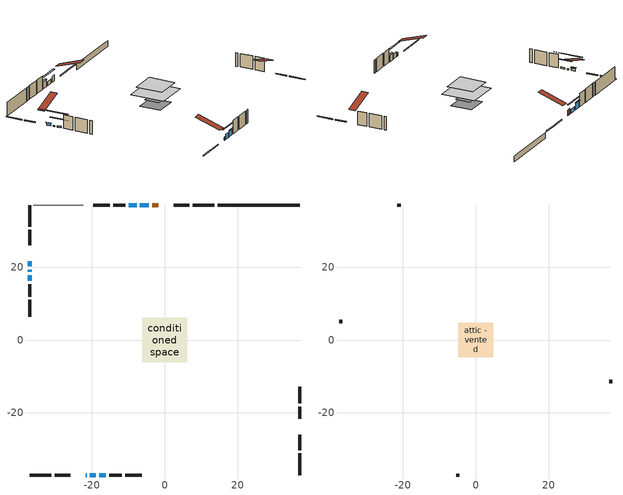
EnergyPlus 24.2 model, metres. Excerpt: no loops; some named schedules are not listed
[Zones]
conditioned space
 floor outside (Floor1 construction): -2.68,-2.68 -2.68,2.68 2.68,2.68 2.68,-2.68 z0.61
 floor adiabatic (AdiabaticFloorConstruction): -6.17,-6.17 -6.17,6.17 6.17,6.17 6.17,-6.17 z3.05
 floor foundation (Slab1 construction): -3.87,-3.87 -3.87,3.87 3.87,3.87 3.87,-3.87 z-1.52
 wall outside (RimJoist1 construction): 13.56,37.04 7.63,37.04 / -37.04,-37.04 -31.12,-37.04 / -37.04,37.04 -37.04,31.12 / 37.04,-37.04 37.04,-31.12 z0.61:0.91
 wall outside (RimJoist2 construction): 6.71,37.04 2.48,37.04 / -30.19,-37.04 -25.96,-37.04 / -37.04,30.19 -37.04,25.96 / 37.04,-30.19 37.04,-25.96 z0.61:0.91
 wall outside (AdiabaticWallConstruction 1): -1.82,37.04 -3.43,37.04 z0.61:2.64
 wall outside (AdiabaticWallConstruction): -21.66,-37.04 -21.45,-37.04 z0.61:1.83; -37.04,21.66 -37.04,20.18 z0.61:1.47; -37.04,19.26 -37.04,18.67 z0.61:0.95; -4.36,37.04 -6.82,37.04 z0.61:2.04; -20.53,-37.04 -18.96,-37.04 z0.61:2.43; -37.04,17.74 -37.04,16.25 z0.61:1.19; -7.75,37.04 -9.85,37.04 z0.61:3.06; -18.04,-37.04 -16.15,-37.04 z0.61:2.81
 wall outside (Wall1 construction): -10.78,37.04 -14.18,37.04 / -15.22,-37.04 -11.82,-37.04 / -37.04,15.32 -37.04,11.92 / 37.04,-21.66 37.04,-18.26 z0.61:5.49
 wall outside (Wall2 construction): -15.11,37.04 -19.66,37.04 / -10.89,-37.04 -6.33,-37.04 / -37.04,10.99 -37.04,6.43 / 37.04,-17.33 37.04,-12.78 z0.61:5.49
 wall foundation (FoundationWall1 construction): 14.49,37.04,-1.52 14.49,37.04,0.61 34.78,37.04,0.61 34.78,37.04,0.52 37.04,37.04,0.52 37.04,37.04,-1.52
 wall adiabatic (Wall4 construction): -22.41,37.04 -36.11,37.04 z0.61:5.49
 window (WindowConstruction 6): -21.66,-37.04 -21.45,-37.04 z0.61:1.83
 window (WindowConstruction 5): -37.04,21.66 -37.04,20.19 z0.61:1.47
 window (WindowConstruction 7): -37.04,19.26 -37.04,18.67 z0.61:0.95
 window (WindowConstruction): -4.36,37.04 -6.82,37.04 z0.61:2.04
 window (WindowConstruction 1): -20.53,-37.04 -18.97,-37.04 z0.61:2.43
 window (WindowConstruction 2): -37.04,17.74 -37.04,16.25 z0.61:1.19
 window (WindowConstruction 3): -7.75,37.04 -9.85,37.04 z0.61:3.06
 window (WindowConstruction 4): -18.04,-37.04 -16.15,-37.04 z0.61:2.81
 door (Door): -1.82,37.04 -3.43,37.04 z0.61:2.64
 ceiling adiabatic (AdiabaticFloorConstruction): 6.17,-6.17 6.17,6.17 -6.17,6.17 -6.17,-6.17 z3.05
attic - vented
 floor to conditioned space (Floor2 construction Reversed): -4.76,-4.76 -4.76,4.76 4.76,4.76 4.76,-4.76 z5.49
 wall outside (Wall3 construction): -20.59,37.04 -21.48,37.04 / -5.4,-37.04 -4.52,-37.04 / -37.04,5.51 -37.04,4.62 / 37.04,-11.85 37.04,-10.96 z0.61:5.49
 roof outside (Roof1 construction): -0.89,37.04,5.49 -0.89,27.77,8.57 1.55,27.77,8.57 1.55,37.04,5.49; -22.59,-37.04,5.49 -22.59,-27.77,8.57 -25.03,-27.77,8.57 -25.03,-37.04,5.49; -37.04,22.59,5.49 -27.77,22.59,8.57 -27.77,25.03,8.57 -37.04,25.03,5.49; 37.04,-22.59,5.49 27.77,-22.59,8.57 27.77,-25.03,8.57 37.04,-25.03,5.49
shading: -37.04,19.98 -37.04,21.86 -37.45,21.86 -37.45,19.98 z1.67; -37.04,13.59 -37.04,24.34 -37.45,24.34 -37.45,13.59 z6.03; -9.46,37.04 -1.72,37.04 -1.72,37.45 -9.46,37.45 z4.68; -16.33,-37.04 -23.17,-37.04 -23.17,-37.45 -16.33,-37.45 z5.07; -37.04,13.61 -37.04,20.38 -37.45,20.38 -37.45,13.61 z3.83; -10.05,37.04 -7.55,37.04 -7.55,37.45 -10.05,37.45 z3.26; -15.95,-37.04 -18.24,-37.04 -18.24,-37.45 -15.95,-37.45 z3.01
[Building]
Building 1: Terrain=Suburbs
[Site:Location]
Toronto City Centre_ON: Latitude {deg}=43.63; Longitude {deg}=-79.39; Time Zone {hr}=-5; Elevation {m}=77; Keep Site Location Information=Yes
[Site:GroundTemperature:Shallow]
5.01852, 3.26908, 3.12898, 3.95918, 7.29196, 10.6092, 13.4851, 15.3069, 15.4617, 13.9799, 11.1774, 7.9619
[Site:WaterMainsTemperature]
Calculation Method=Schedule; Temperature Schedule=mains temperature schedule
[Material] Roughness=Rough; Thermal Absorptance=0.9
Name | Thickness {m} | Conductivity {W/m-K} | Density {kg/m3} | Specific Heat {J/kg-K} | Solar Absorptance | Visible Absorptance
asphalt or fiberglass shingles | 0.00635 | 0.162714 | 1121.4 | 1465.45 | 0.4 | 0.4
ceiling loosefill ins | 0.169333 | 0.0480833 | 16.02 | 1046.75 | 0.7 | 0.7
ceiling stud and cavity | 0.1397 | 0.104391 | 65.682 | 1177.47 | 0.7 | 0.7
concrete 4.0 in. | 0.1016 | 1.803125 | 2242.8 | 837.4 | 0.7 | 0.7
concrete 8.0 in. | 0.2032 | 1.803125 | 2242.8 | 837.4 | 0.7 | 0.7
door material | 0.04445 | 0.053851 | 512.64 | 1214.23 | 0.7 | 0.7
exterior vertical ins | 0.0369022 | 0.029427 | 32.04 | 1214.23 | 0.7 | 0.7
floor covering | 0.0127 | 0.0433444 | 54.468 | 1339.84 | 0.6 | 0.6
floor rigid ins; rim joist rigid ins | 0.051816 | 0.029427 | 32.04 | 1214.23 | 0.7 | 0.7
floor rigid ins 1; wall rigid ins | 0.512978 | 0.029427 | 32.04 | 1214.23 | 0.7 | 0.7
floor stud and cavity | 0.1397 | 0.0816064 | 92.3553 | 1139.71 | 0.7 | 0.7
floor stud and cavity 1 | 0.1397 | 1.75129 | 37.0049 | 1207.88 | 0.7 | 0.7
furniture material conditioned space 1 | 0.1524 | 0.115458 | 640.8 | 1214.23 | 0.6 | 0.6
gypsum board | 0.0127 | 0.160291 | 801 | 837.4 | 0.6 | 0.6
gypsum board 1 | 0.0127 | 0.160291 | 801 | 837.4 | 0.7 | 0.7
osb sheathing 0.5 in. | 0.0127 | 0.115458 | 512.64 | 1214.23 | 0.7 | 0.7
osb sheathing 0.5 in. 1 | 0.0127 | 0.115458 | 512.64 | 1214.23 | 0.4 | 0.4
osb sheathing 0.75 in. | 0.01905 | 0.115458 | 512.64 | 1214.23 | 0.7 | 0.7
osb sheathing 2.0 in. | 0.0508 | 0.115458 | 512.64 | 1214.23 | 0.7 | 0.7
rim joist stud and cavity | 0.0508 | 0.268173 | 125.044 | 1163.47 | 0.6 | 0.6
rim joist stud and cavity 1 | 0.0508 | 0.270689 | 125.044 | 1163.47 | 0.6 | 0.6
wall stud and cavity | 0.1397 | 0.0842233 | 139.0536 | 1170.24 | 0.7 | 0.7
wall stud and cavity 1 | 0.1397 | 0.0838672 | 139.0536 | 1170.24 | 0.7 | 0.7
wall stud and cavity 2 | 0.0889 | 6.9971 | 50.32683 | 1063.81 | 0.6 | 0.6
wall stud and cavity 3 | 0.1397 | 0.0763937 | 139.0536 | 1170.24 | 0.7 | 0.7
wall stud and cavity 4 | 0.0889 | 0.380278 | 52.3479 | 1209.89 | 0.7 | 0.7
wall stud and cavity 5 | 0.0889 | 0.391764 | 83.0341 | 1211.67 | 0.7 | 0.7
wood siding | 0.0254 | 0.102417 | 544.68 | 1172.36 | 0.4 | 0.4
wood siding 1 | 0.00254 | 0.102417 | 544.68 | 1172.36 | 0.4 | 0.4
wood siding 2; wood siding 3; wood siding 4 | 0.0254 | 0.102417 | 544.68 | 1172.36 | 0.7 | 0.7
[WindowMaterial:SimpleGlazingSystem]
Name | U-Factor {W/m2-K} | Solar Heat Gain Coefficient
WindowMaterial | 2.912814 | 0.67
WindowMaterial 1 | 2.89351 | 0.69
WindowMaterial 2 | 3.01842 | 0.56
WindowMaterial 3 | 2.87364 | 0.71
WindowMaterial 4 | 2.87988 | 0.7
WindowMaterial 5 | 2.96732 | 0.62
WindowMaterial 6 | 6.93965 | 0.69
WindowMaterial 7 | 3.07123 | 0.43
[Construction]
AdiabaticFloorConstruction: floor stud and cavity 1, floor rigid ins 1, osb sheathing 0.75 in., floor covering
AdiabaticWallConstruction: wood siding 3, wall rigid ins, wall stud and cavity 4, gypsum board
AdiabaticWallConstruction 1: wood siding 4, wall rigid ins, wall stud and cavity 4, gypsum board
Door: door material
Floor1 construction: floor stud and cavity, floor rigid ins, osb sheathing 0.75 in., floor covering
Floor2 construction Reversed: gypsum board, ceiling stud and cavity, ceiling loosefill ins
FoundationWall1 construction: concrete 8.0 in., gypsum board 1
furniture construction conditioned space 1: furniture material conditioned space 1
PartitionWallConstruction: gypsum board, wall stud and cavity 5, gypsum board
RimJoist1 construction: wood siding 2, rim joist rigid ins, osb sheathing 2.0 in., rim joist stud and cavity
RimJoist2 construction: wood siding 2, rim joist rigid ins, osb sheathing 2.0 in., rim joist stud and cavity 1
Roof1 construction: asphalt or fiberglass shingles
Slab1 construction: concrete 4.0 in.
Wall1 construction: wood siding, osb sheathing 0.5 in., wall stud and cavity, gypsum board
Wall2 construction: wood siding, osb sheathing 0.5 in., wall stud and cavity 1, gypsum board
Wall3 construction: wood siding 1, wall stud and cavity 2
Wall4 construction: osb sheathing 0.5 in. 1, wall stud and cavity 3, gypsum board
WindowConstruction: WindowMaterial
WindowConstruction 1: WindowMaterial 1
WindowConstruction 2: WindowMaterial 2
WindowConstruction 3: WindowMaterial 3
WindowConstruction 4: WindowMaterial 4
WindowConstruction 5: WindowMaterial 5
WindowConstruction 6: WindowMaterial 6
WindowConstruction 7: WindowMaterial 7
[Zone] Multiplier=1; Part of Total Floor Area=Yes
Name | Volume {m3}
attic - vented | 45.3379
conditioned space | 528.4
[Space]
Name | Zone | Volume {m3}
attic - vented 1 | attic - vented | 45.3379
conditioned space 1 | conditioned space | 528.4
[ZoneInfiltration:EffectiveLeakageArea]
infil attic - vented 1: Zone or Space=attic - vented 1; Schedule=Always On Discrete; Effective Air Leakage Area {cm2}=3808.42; Stack Coefficient=0.000553841; Wind Coefficient=1.59006e-05
[ZoneMixing]
whole house fan mix: Zone or Space=attic - vented; Schedule=Always On Continuous; Design Flow Rate Calculation Method=Flow/Zone; Design Flow Rate {m3/s}=0; Source Zone or Space=conditioned space
[SurfaceProperty:ExposedFoundationPerimeter]
Slab1: Exposed Perimeter Calculation Method=TotalExposedPerimeter; Total Exposed Perimeter {m}=22.552
[InternalMass] Zone or ZoneList=conditioned space; Space or SpaceList=conditioned space 1
Name | Construction | Surface Area {m2}
furniture mass conditioned space 1 | furniture construction conditioned space 1 | 96.292
partition wall mass | PartitionWallConstruction | 240.73
[Lights]
interior lighting: Zone or ZoneList or Space or SpaceList=conditioned space 1; Schedule=interior lighting schedule; Design Level Calculation Method=LightingLevel; Lighting Level {W}=343.2; Return Air Fraction=0; Fraction Radiant=0.6; Fraction Visible=0.2; Fraction Replaceable=1
[People]
occupants: Zone or ZoneList or Space or SpaceList=conditioned space 1; Number of People Schedule=occupants schedule; Number of People Calculation Method=People; Number of People=3; Fraction Radiant=0.314171; Sensible Heat Fraction=0.56303; Activity Level Schedule=occupants activity schedule; Carbon Dioxide Generation Rate {m3/s-W}=0; Enable ASHRAE 55 Comfort Warnings=No; Mean Radiant Temperature Calculation Type=EnclosureAveraged
[ElectricEquipment] Zone or ZoneList or Space or SpaceList=conditioned space 1; Design Level Calculation Method=EquipmentLevel
Name | Schedule | Design Level {W} | Fraction Latent | Fraction Radiant | Fraction Lost
clothes dryer | clothes dryer schedule | 140.772 | 0.015 | 0.081 | 0.85
clothes washer | clothes washer schedule | 32.1985 | 0.03 | 0.162 | 0.7
cooking range | cooking range schedule | 208.969 | 0.08 | 0.432 | 0.2
dishwasher | dishwasher schedule | 66.8632 | 0.3 | 0.18 | 0.4
fridge | fridge schedule | 72.9452 | 0 | 0.6 | 0
mech vent house fan | mech vent house fan schedule | 0.95 | 0 | 0 | 1
mech vent house fan cfis | mech vent house fan cfis schedule | 0 | 0 | 0 | 0
misc plug loads | misc plug loads schedule | 494.7 | 0.045 | 0.513 | 0.1
whole house fan | Always On Discrete | 0 | 0 | 0 | 1
[OtherEquipment] Zone or ZoneList or Space or SpaceList=conditioned space 1; Design Level Calculation Method=EquipmentLevel
Name | Fuel Type | Schedule | Design Level {W} | Fraction Latent | Fraction Radiant | Fraction Lost
clothes dryer 1 | Electricity | clothes dryer schedule | 0 | 0.015 | 0.081 | 0.85
cooking range 1 | Electricity | cooking range schedule | 0 | 0.08 | 0.432 | 0.2
general water use latent | None | general water use schedule | 59.3978 | 1 | 0 | 0
general water use sensible | None | general water use schedule | -58.539 | 0 | 0.6 | 0
mech vent house fan latent load | None | Always On Discrete | 0 | 1 | 0 | 0
mech vent house fan sensible load | None | Always On Discrete | 0 | 0 | 0 | 0
water heater energy adjustment1 | NaturalGas | Always On Discrete | 0.01 | 0 | 0 | 1
[ZoneInfiltration:DesignFlowRate] Zone or ZoneList or Space or SpaceList=conditioned space 1; Schedule=Always On Discrete; Design Flow Rate Calculation Method=Flow/Zone; Design Flow Rate {m3/s}=0
infil flow; natural vent flow; whole house fan flow
[AvailabilityManager:Scheduled]
central ac and furnace airloop Availability Manager: Schedule=Always On Discrete
[Foundation:Kiva]
Foundation Kiva 1: Initial Indoor Air Temperature {C}=18; Wall Height Above Grade {m}=0.609996; Wall Depth Below Slab {m}=0.2032; Custom Block Material Name 1=exterior vertical ins; Custom Block Depth 1 {m}=2.13; Custom Block X Position 1 {m}=0.2159; Custom Block Z Position 1 {m}=0
[Foundation:Kiva:Settings]
Soil Conductivity {W/m-K}=0.849921; Soil Density {kg/m3}=1842.3; Soil Specific Heat {J/kg-K}=418.7; Ground Solar Absorptivity=0.9; Ground Thermal Absorptivity=0.9; Ground Surface Roughness {m}=0.03; Far-Field Width {m}=40; Deep-Ground Boundary Condition=ZeroFlux; Deep-Ground Depth {m}=40; Minimum Cell Dimension {m}=0.2; Maximum Cell Growth Coefficient=3; Simulation Timestep=Timestep
[Exterior:Lights]
exterior lighting: Schedule=exterior lighting schedule; Design Level {W}=75.6
[EnergyManagementSystem:GlobalVariable]
central_ac_and_furnace_airloop_Fan_RTF
infil_program_Qfan
infil_program_Qinf
natural_vent_program_Qnv
natural_vent_program_Qwhf
[EnergyManagementSystem:Sensor]
Name | Output:Variable or Output:Meter Index Key | Output:Variable or Output:Meter
airflow_gain | infil flow | Infiltration Sensible Heat Gain Energy
airflow_gain_1 | natural vent flow | Infiltration Sensible Heat Gain Energy
airflow_gain_2 | whole house fan flow | Infiltration Sensible Heat Gain Energy
airflow_loss | infil flow | Infiltration Sensible Heat Loss Energy
airflow_loss_1 | natural vent flow | Infiltration Sensible Heat Loss Energy
airflow_loss_2 | whole house fan flow | Infiltration Sensible Heat Loss Energy
clg_load_cond |  | Cooling:EnergyTransfer:Zone:CONDITIONED SPACE
clg_sp_s; clg_sp_s_1 | cooling setpoint | Schedule Value
clothes_dryer_exhaust_0_sch_s | clothes dryer exhaust 0 schedule | Schedule Value
cool_season | cooling season schedule | Schedule Value
htg_load_cond |  | Heating:EnergyTransfer:Zone:CONDITIONED SPACE
htg_sp_s; htg_sp_s_1 | heating setpoint | Schedule Value
ig_ee_conv | clothes dryer | Electric Equipment Convective Heating Energy
ig_ee_conv_2 | cooking range | Electric Equipment Convective Heating Energy
ig_ee_conv_4 | fridge | Electric Equipment Convective Heating Energy
ig_ee_conv_5 | misc plug loads | Electric Equipment Convective Heating Energy
ig_ee_conv_6 | whole house fan | Electric Equipment Convective Heating Energy
ig_ee_rad | clothes dryer | Electric Equipment Radiant Heating Energy
ig_ee_rad_2 | cooking range | Electric Equipment Radiant Heating Energy
ig_ee_rad_4 | fridge | Electric Equipment Radiant Heating Energy
ig_ee_rad_5 | misc plug loads | Electric Equipment Radiant Heating Energy
ig_ee_rad_6 | whole house fan | Electric Equipment Radiant Heating Energy
ig_lgt_conv | interior lighting | Lights Convective Heating Energy
ig_lgt_rad | interior lighting | Lights Radiant Heating Energy
ig_lgt_vis | interior lighting | Lights Visible Radiation Heating Energy
ig_oe_conv | clothes dryer 1 | Other Equipment Convective Heating Energy
ig_oe_conv_1 | cooking range 1 | Other Equipment Convective Heating Energy
ig_oe_conv_2 | general water use latent | Other Equipment Convective Heating Energy
ig_oe_conv_3 | general water use sensible | Other Equipment Convective Heating Energy
ig_oe_conv_4 | water heater energy adjustment1 | Other Equipment Convective Heating Energy
ig_oe_rad | clothes dryer 1 | Other Equipment Radiant Heating Energy
ig_oe_rad_1 | cooking range 1 | Other Equipment Radiant Heating Energy
ig_oe_rad_2 | general water use latent | Other Equipment Radiant Heating Energy
ig_oe_rad_3 | general water use sensible | Other Equipment Radiant Heating Energy
ig_oe_rad_4 | water heater energy adjustment1 | Other Equipment Radiant Heating Energy
ig_ppl_conv | occupants | People Convective Heating Energy
ig_ppl_rad | occupants | People Radiant Heating Energy
im_conv | furniture mass conditioned space 1 | Surface Inside Face Convection Heat Gain Energy
im_conv_1 | partition wall mass | Surface Inside Face Convection Heat Gain Energy
im_ig | furniture mass conditioned space 1 | Surface Inside Face Internal Gains Radiation Heat Gain Energy
im_ig_1 | partition wall mass | Surface Inside Face Internal Gains Radiation Heat Gain Energy
im_lgt | furniture mass conditioned space 1 | Surface Inside Face Lights Radiation Heat Gain Energy
im_lgt_1 | partition wall mass | Surface Inside Face Lights Radiation Heat Gain Energy
im_sol | furniture mass conditioned space 1 | Surface Inside Face Solar Radiation Heat Gain Energy
im_sol_1 | partition wall mass | Surface Inside Face Solar Radiation Heat Gain Energy
im_surf | furniture mass conditioned space 1 | Surface Inside Face Net Surface Thermal Radiation Heat Gain Energy
im_surf_1 | partition wall mass | Surface Inside Face Net Surface Thermal Radiation Heat Gain Energy
mv_conv | mech vent house fan | Electric Equipment Convective Heating Energy
mv_conv_1 | mech vent house fan cfis | Electric Equipment Convective Heating Energy
mv_conv_2 | mech vent house fan latent load | Other Equipment Convective Heating Energy
mv_conv_3 | mech vent house fan sensible load | Other Equipment Convective Heating Energy
mv_rad | mech vent house fan | Electric Equipment Radiant Heating Energy
mv_rad_1 | mech vent house fan cfis | Electric Equipment Radiant Heating Energy
mv_rad_2 | mech vent house fan latent load | Other Equipment Radiant Heating Energy
mv_rad_3 | mech vent house fan sensible load | Other Equipment Radiant Heating Energy
natural_vent_s | natural vent schedule | Schedule Value
out_pb_s |  | Site Outdoor Air Barometric Pressure
out_wt_s |  | Site Outdoor Air Humidity Ratio
site_vw_s |  | Site Wind Speed
ss_back_out | Window1 | Surface Window Shortwave from Zone Back Out Window Heat Transfer Rate
ss_back_out_1 | Window10 | Surface Window Shortwave from Zone Back Out Window Heat Transfer Rate
ss_back_out_2 | Window12 | Surface Window Shortwave from Zone Back Out Window Heat Transfer Rate
ss_back_out_3 | Window2 | Surface Window Shortwave from Zone Back Out Window Heat Transfer Rate
ss_back_out_4 | Window4 | Surface Window Shortwave from Zone Back Out Window Heat Transfer Rate
ss_back_out_5 | Window5 | Surface Window Shortwave from Zone Back Out Window Heat Transfer Rate
ss_back_out_6 | Window8 | Surface Window Shortwave from Zone Back Out Window Heat Transfer Rate
ss_back_out_7 | Window9 | Surface Window Shortwave from Zone Back Out Window Heat Transfer Rate
ss_conv | Door1 | Surface Inside Face Convection Heat Gain Energy
ss_conv_1 | Window1 | Surface Inside Face Convection Heat Gain Energy
ss_conv_2 | Window10 | Surface Inside Face Convection Heat Gain Energy
ss_conv_3 | Window12 | Surface Inside Face Convection Heat Gain Energy
ss_conv_4 | Window2 | Surface Inside Face Convection Heat Gain Energy
ss_conv_5 | Window4 | Surface Inside Face Convection Heat Gain Energy
ss_conv_6 | Window5 | Surface Inside Face Convection Heat Gain Energy
ss_conv_7 | Window8 | Surface Inside Face Convection Heat Gain Energy
ss_conv_8 | Window9 | Surface Inside Face Convection Heat Gain Energy
ss_ig | Door1 | Surface Inside Face Internal Gains Radiation Heat Gain Energy
ss_ig_1 | Window1 | Surface Inside Face Internal Gains Radiation Heat Gain Energy
ss_ig_2 | Window10 | Surface Inside Face Internal Gains Radiation Heat Gain Energy
ss_ig_3 | Window12 | Surface Inside Face Internal Gains Radiation Heat Gain Energy
ss_ig_4 | Window2 | Surface Inside Face Internal Gains Radiation Heat Gain Energy
ss_ig_5 | Window4 | Surface Inside Face Internal Gains Radiation Heat Gain Energy
ss_ig_6 | Window5 | Surface Inside Face Internal Gains Radiation Heat Gain Energy
ss_ig_7 | Window8 | Surface Inside Face Internal Gains Radiation Heat Gain Energy
ss_ig_8 | Window9 | Surface Inside Face Internal Gains Radiation Heat Gain Energy
ss_lgt | Door1 | Surface Inside Face Lights Radiation Heat Gain Energy
ss_sol | Door1 | Surface Inside Face Solar Radiation Heat Gain Energy
ss_surf | Door1 | Surface Inside Face Net Surface Thermal Radiation Heat Gain Energy
ss_surf_1 | Window1 | Surface Inside Face Net Surface Thermal Radiation Heat Gain Energy
ss_surf_2 | Window10 | Surface Inside Face Net Surface Thermal Radiation Heat Gain Energy
ss_surf_3 | Window12 | Surface Inside Face Net Surface Thermal Radiation Heat Gain Energy
ss_surf_4 | Window2 | Surface Inside Face Net Surface Thermal Radiation Heat Gain Energy
ss_surf_5 | Window4 | Surface Inside Face Net Surface Thermal Radiation Heat Gain Energy
ss_surf_6 | Window5 | Surface Inside Face Net Surface Thermal Radiation Heat Gain Energy
ss_surf_7 | Window8 | Surface Inside Face Net Surface Thermal Radiation Heat Gain Energy
ss_surf_8 | Window9 | Surface Inside Face Net Surface Thermal Radiation Heat Gain Energy
ss_trans_in | Window1 | Surface Window Transmitted Solar Radiation Rate
ss_trans_in_1 | Window10 | Surface Window Transmitted Solar Radiation Rate
ss_trans_in_2 | Window12 | Surface Window Transmitted Solar Radiation Rate
ss_trans_in_3 | Window2 | Surface Window Transmitted Solar Radiation Rate
ss_trans_in_4 | Window4 | Surface Window Transmitted Solar Radiation Rate
ss_trans_in_5 | Window5 | Surface Window Transmitted Solar Radiation Rate
ss_trans_in_6 | Window8 | Surface Window Transmitted Solar Radiation Rate
ss_trans_in_7 | Window9 | Surface Window Transmitted Solar Radiation Rate
ss_trans_out | Window1 | Surface Inside Face Initial Transmitted Diffuse Transmitted Out Window Solar Radiation Rate
ss_trans_out_1 | Window10 | Surface Inside Face Initial Transmitted Diffuse Transmitted Out Window Solar Radiation Rate
ss_trans_out_2 | Window12 | Surface Inside Face Initial Transmitted Diffuse Transmitted Out Window Solar Radiation Rate
ss_trans_out_3 | Window2 | Surface Inside Face Initial Transmitted Diffuse Transmitted Out Window Solar Radiation Rate
ss_trans_out_4 | Window4 | Surface Inside Face Initial Transmitted Diffuse Transmitted Out Window Solar Radiation Rate
ss_trans_out_5 | Window5 | Surface Inside Face Initial Transmitted Diffuse Transmitted Out Window Solar Radiation Rate
ss_trans_out_6 | Window8 | Surface Inside Face Initial Transmitted Diffuse Transmitted Out Window Solar Radiation Rate
ss_trans_out_7 | Window9 | Surface Inside Face Initial Transmitted Diffuse Transmitted Out Window Solar Radiation Rate
s_conv | Floor1 | Surface Inside Face Convection Heat Gain Energy
s_conv_1 | Floor2 | Surface Inside Face Convection Heat Gain Energy
s_conv_10 | RimJoist2:180 | Surface Inside Face Convection Heat Gain Energy
s_conv_11 | RimJoist2:270 | Surface Inside Face Convection Heat Gain Energy
s_conv_12 | RimJoist2:90 | Surface Inside Face Convection Heat Gain Energy
s_conv_13 | Slab1 | Surface Inside Face Convection Heat Gain Energy
s_conv_14 | Wall1:0 | Surface Inside Face Convection Heat Gain Energy
s_conv_15 | Wall1:180 | Surface Inside Face Convection Heat Gain Energy
s_conv_16 | Wall1:270 | Surface Inside Face Convection Heat Gain Energy
s_conv_17 | Wall1:90 | Surface Inside Face Convection Heat Gain Energy
s_conv_18 | Wall2:0 | Surface Inside Face Convection Heat Gain Energy
s_conv_19 | Wall2:180 | Surface Inside Face Convection Heat Gain Energy
s_conv_2 | FoundationWall1 | Surface Inside Face Convection Heat Gain Energy
s_conv_20 | Wall2:270 | Surface Inside Face Convection Heat Gain Energy
s_conv_21 | Wall2:90 | Surface Inside Face Convection Heat Gain Energy
s_conv_22 | Wall4 | Surface Inside Face Convection Heat Gain Energy
s_conv_3 | inferred conditioned ceiling | Surface Inside Face Convection Heat Gain Energy
s_conv_4 | inferred conditioned floor | Surface Inside Face Convection Heat Gain Energy
s_conv_5 | RimJoist1:0 | Surface Inside Face Convection Heat Gain Energy
s_conv_6 | RimJoist1:180 | Surface Inside Face Convection Heat Gain Energy
s_conv_7 | RimJoist1:270 | Surface Inside Face Convection Heat Gain Energy
s_conv_8 | RimJoist1:90 | Surface Inside Face Convection Heat Gain Energy
s_conv_9 | RimJoist2:0 | Surface Inside Face Convection Heat Gain Energy
s_ig | Floor1 | Surface Inside Face Internal Gains Radiation Heat Gain Energy
s_ig_1 | Floor2 | Surface Inside Face Internal Gains Radiation Heat Gain Energy
s_ig_10 | RimJoist2:180 | Surface Inside Face Internal Gains Radiation Heat Gain Energy
s_ig_11 | RimJoist2:270 | Surface Inside Face Internal Gains Radiation Heat Gain Energy
s_ig_12 | RimJoist2:90 | Surface Inside Face Internal Gains Radiation Heat Gain Energy
s_ig_13 | Slab1 | Surface Inside Face Internal Gains Radiation Heat Gain Energy
s_ig_14 | Wall1:0 | Surface Inside Face Internal Gains Radiation Heat Gain Energy
s_ig_15 | Wall1:180 | Surface Inside Face Internal Gains Radiation Heat Gain Energy
s_ig_16 | Wall1:270 | Surface Inside Face Internal Gains Radiation Heat Gain Energy
s_ig_17 | Wall1:90 | Surface Inside Face Internal Gains Radiation Heat Gain Energy
s_ig_18 | Wall2:0 | Surface Inside Face Internal Gains Radiation Heat Gain Energy
s_ig_19 | Wall2:180 | Surface Inside Face Internal Gains Radiation Heat Gain Energy
s_ig_2 | FoundationWall1 | Surface Inside Face Internal Gains Radiation Heat Gain Energy
s_ig_20 | Wall2:270 | Surface Inside Face Internal Gains Radiation Heat Gain Energy
s_ig_21 | Wall2:90 | Surface Inside Face Internal Gains Radiation Heat Gain Energy
s_ig_22 | Wall4 | Surface Inside Face Internal Gains Radiation Heat Gain Energy
s_ig_3 | inferred conditioned ceiling | Surface Inside Face Internal Gains Radiation Heat Gain Energy
s_ig_4 | inferred conditioned floor | Surface Inside Face Internal Gains Radiation Heat Gain Energy
s_ig_5 | RimJoist1:0 | Surface Inside Face Internal Gains Radiation Heat Gain Energy
s_ig_6 | RimJoist1:180 | Surface Inside Face Internal Gains Radiation Heat Gain Energy
s_ig_7 | RimJoist1:270 | Surface Inside Face Internal Gains Radiation Heat Gain Energy
s_ig_8 | RimJoist1:90 | Surface Inside Face Internal Gains Radiation Heat Gain Energy
